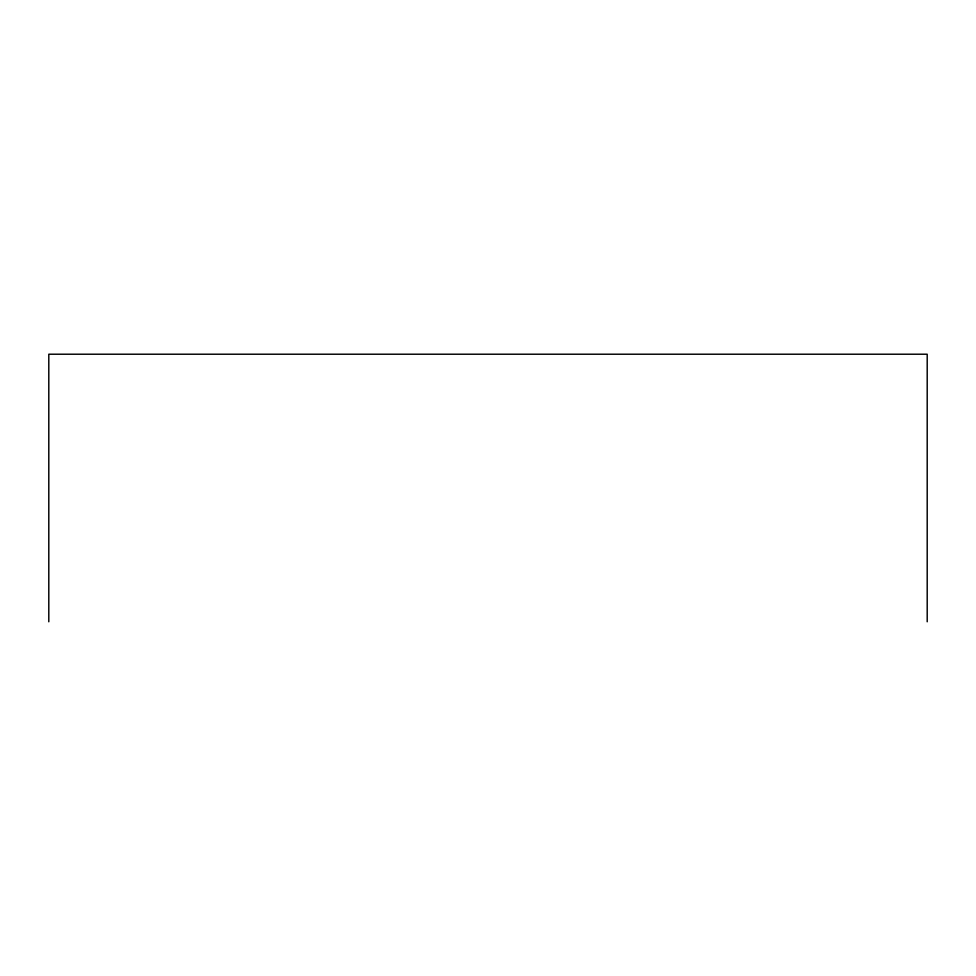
<?xml version="1.0" encoding="UTF-8"?>
<svg xmlns="http://www.w3.org/2000/svg" width="976" height="976" viewBox="0 0 976 976"><rect width="100%" height="100%" fill="white"/><g stroke="black" fill="none" stroke-linecap="round" stroke-linejoin="round"><path stroke-width="1.46" d="M927.2 621.785L927.2 354.215L48.8 354.215L48.8 621.785"/></g></svg>
